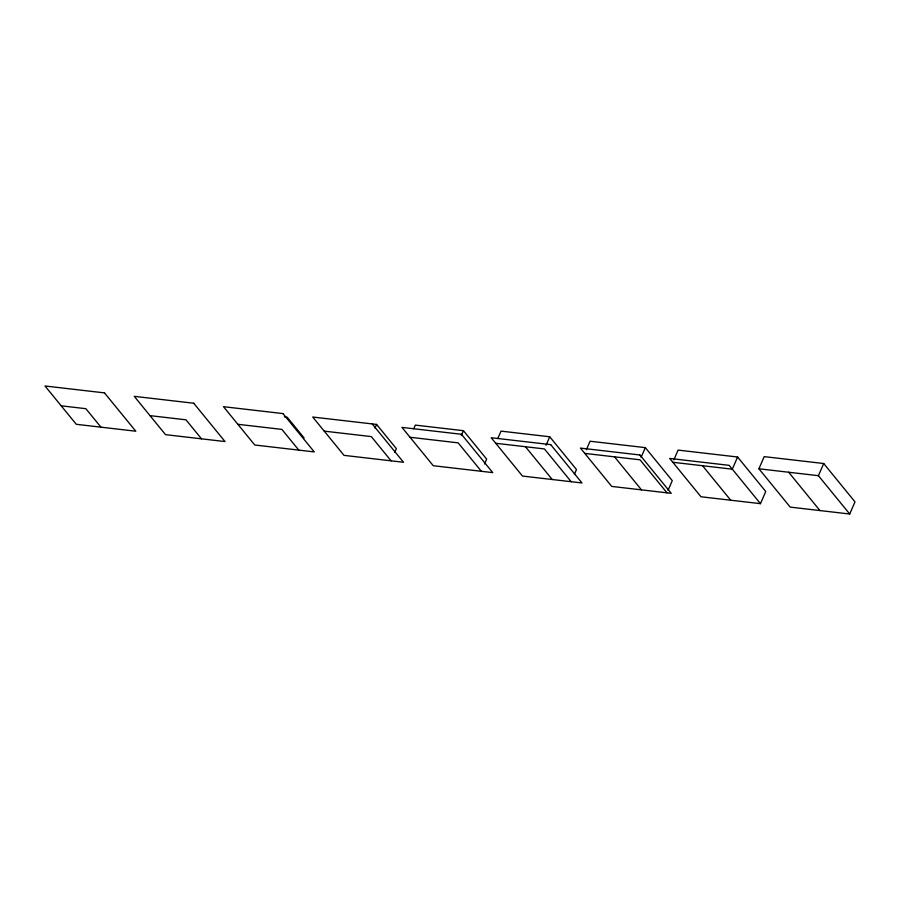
<?xml version="1.0" encoding="UTF-8"?>
<svg xmlns="http://www.w3.org/2000/svg" width="900" height="900" viewBox="0 0 900 900"><rect width="100%" height="100%" fill="white"/><g stroke="black" fill="none" stroke-linecap="round" stroke-linejoin="round"><path stroke-width="1.35" d="M374.996 428.074L376.582 424.418L312.728 417.037L344.014 455.366L403.504 462.262L372.218 423.934M394.785 452.306L396.371 448.65L376.582 424.418M413.741 428.749L415.327 425.104L463.444 430.684L486.664 459.124L484.549 463.995M461.329 435.555L463.444 430.684M497.846 438.424L501.03 431.123L549.72 436.77L576.484 469.541L574.369 474.412M546.019 445.286L549.72 436.77M586.361 449.752L590.074 441.225L645.322 447.637L672.278 480.656L668.036 490.387M641.081 457.369L645.322 447.637M673.875 459.844L678.105 450.101L737.595 457.009L765.754 491.501L760.466 503.662L700.976 496.766L669.69 458.438L729.18 465.345L760.466 503.662M737.595 457.009L732.308 469.181L672.817 462.274M758.925 468.787L764.212 456.626L823.714 463.522L855 501.851L849.712 514.012L790.211 507.116L758.925 468.787L818.415 475.695L849.712 514.012M818.415 475.695L823.714 463.522M284.423 416.914L287.179 417.229L304.099 437.951M584.775 453.397L640.024 459.81L666.979 492.817M495.731 443.284L544.433 448.931L571.196 481.714M410.029 437.276L458.156 442.856L481.376 471.296M324.225 431.134L371.295 436.59L391.084 460.822M237.859 424.294L281.891 429.401L298.8 450.113M150.007 415.642L185.974 419.816L201.499 438.829M61.2 405.821L85.86 408.69L100.957 427.162M788.67 472.241L819.967 510.57M702.562 465.728L730.721 500.22M614.531 456.851L641.475 489.87M525.476 446.738L552.24 479.509M104.49 392.884L45 385.988L76.286 424.305L135.787 431.213L104.49 392.884M193.736 403.234L134.246 396.338L165.532 434.655L225.023 441.562L193.736 403.234M282.971 413.584L223.481 406.688L254.768 445.005L314.269 451.912L282.971 413.584M461.452 434.284L401.963 427.387L433.249 465.716L492.75 472.613L461.452 434.284M550.699 444.634L491.209 437.738L522.495 476.066L581.985 482.963L550.699 444.634M639.934 454.995L580.444 448.088L611.73 486.416L671.231 493.312L639.934 454.995"/></g></svg>
